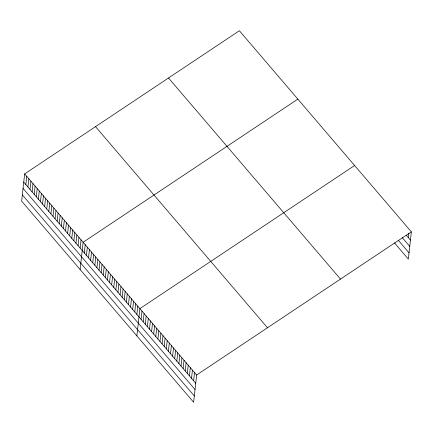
<?xml version="1.0" encoding="UTF-8"?>
<svg xmlns="http://www.w3.org/2000/svg" width="433" height="433" viewBox="0 0 433 433"><rect width="100%" height="100%" fill="white"/><g stroke="black" fill="none" stroke-linecap="round" stroke-linejoin="round"><path stroke-width="0.65" d="M24.659 173.882L21.65 201.139L193.627 402.262L196.636 375.005L24.659 173.882L239.373 30.738L411.35 231.861L408.341 259.118L394.468 242.897M25.839 184.561L26.749 176.323M27.928 187.002L28.838 178.764M30.012 189.443L30.922 181.205M32.102 191.889L33.011 183.652M34.191 194.33L35.1 186.093M36.28 196.771L37.189 188.534M38.369 199.212L39.279 190.975M40.458 201.654L41.368 193.416M42.542 204.1L43.452 195.862M44.631 206.541L45.541 198.303M46.721 208.982L47.63 200.744M48.81 211.423L49.719 203.185M50.899 213.87L51.808 205.632M52.988 216.311L53.898 208.073M55.072 218.752L55.981 210.514M57.161 221.193L58.071 212.955M59.251 223.634L60.16 215.396M61.34 226.08L62.249 217.842M63.429 228.521L64.338 220.283M65.513 230.962L66.422 222.724M67.602 233.403L68.511 225.165M69.691 235.85L70.601 227.612M71.781 238.291L72.69 230.053M73.87 240.732L74.779 232.494M75.959 243.173L76.868 234.935M78.043 245.614L78.952 237.376M80.132 248.06L81.041 239.822M80.121 269.521L83.131 242.264L297.844 99.119M84.321 252.959L85.231 244.721M86.427 255.416L87.336 247.178M88.527 257.873L89.436 249.635M90.627 260.336L91.536 252.098M92.732 262.793L93.642 254.555M94.832 265.25L95.742 257.013M96.932 267.708L97.842 259.47M99.038 270.165L99.947 261.927M101.138 272.622L102.047 264.384M103.238 275.085L104.153 266.847M105.343 277.542L106.253 269.304M107.444 279.999L108.353 271.762M109.549 282.457L110.458 274.219M111.649 284.914L112.558 276.676M113.749 287.371L114.658 279.133M115.855 289.834L116.764 281.596M117.955 292.291L118.864 284.053M120.055 294.749L120.964 286.511M122.16 297.206L123.069 288.968M124.26 299.663L125.169 291.425M126.36 302.12L127.27 293.883M128.466 304.583L129.375 296.345M130.566 307.04L131.475 298.802M132.666 309.498L133.575 301.26M134.771 311.955L135.681 303.717M136.871 314.412L137.781 306.174M136.871 335.894L139.881 308.632L354.6 165.493M141.077 319.332L141.986 311.094M143.177 321.789L144.086 313.552M145.277 324.247L146.186 316.009M147.382 326.704L148.292 318.466M149.482 329.161L150.392 320.923M151.582 331.618L152.492 323.381M153.688 334.081L154.597 325.843M155.788 336.538L156.697 328.301M157.888 338.996L158.797 330.758M159.994 341.453L160.903 333.215M162.094 343.91L163.003 335.672M164.199 346.368L165.108 338.13M166.299 348.83L167.208 340.592M168.399 351.287L169.308 343.05M170.505 353.745L171.414 345.507M172.605 356.202L173.514 347.964M174.705 358.659L175.614 350.421M176.81 361.117L177.719 352.879M178.91 363.579L179.819 355.341M181.01 366.037L181.92 357.799M183.116 368.494L184.025 360.256M185.216 370.951L186.125 362.713M187.316 373.408L188.225 365.171M189.421 375.866L190.331 367.628M191.521 378.328L192.431 370.091M193.621 380.786L194.531 372.548M408.341 237.641L408.828 233.203M196.636 375.005L411.35 231.861M406.235 235.184L410.441 240.099M402.181 237.528L409.748 246.377M398.522 240.553L409.033 252.845M168.518 77.972L340.495 279.101M95.514 126.642L267.491 327.765M23.75 182.12L195.727 383.243M23.057 188.393L195.034 389.521M22.343 194.861L194.32 395.984"/></g></svg>
